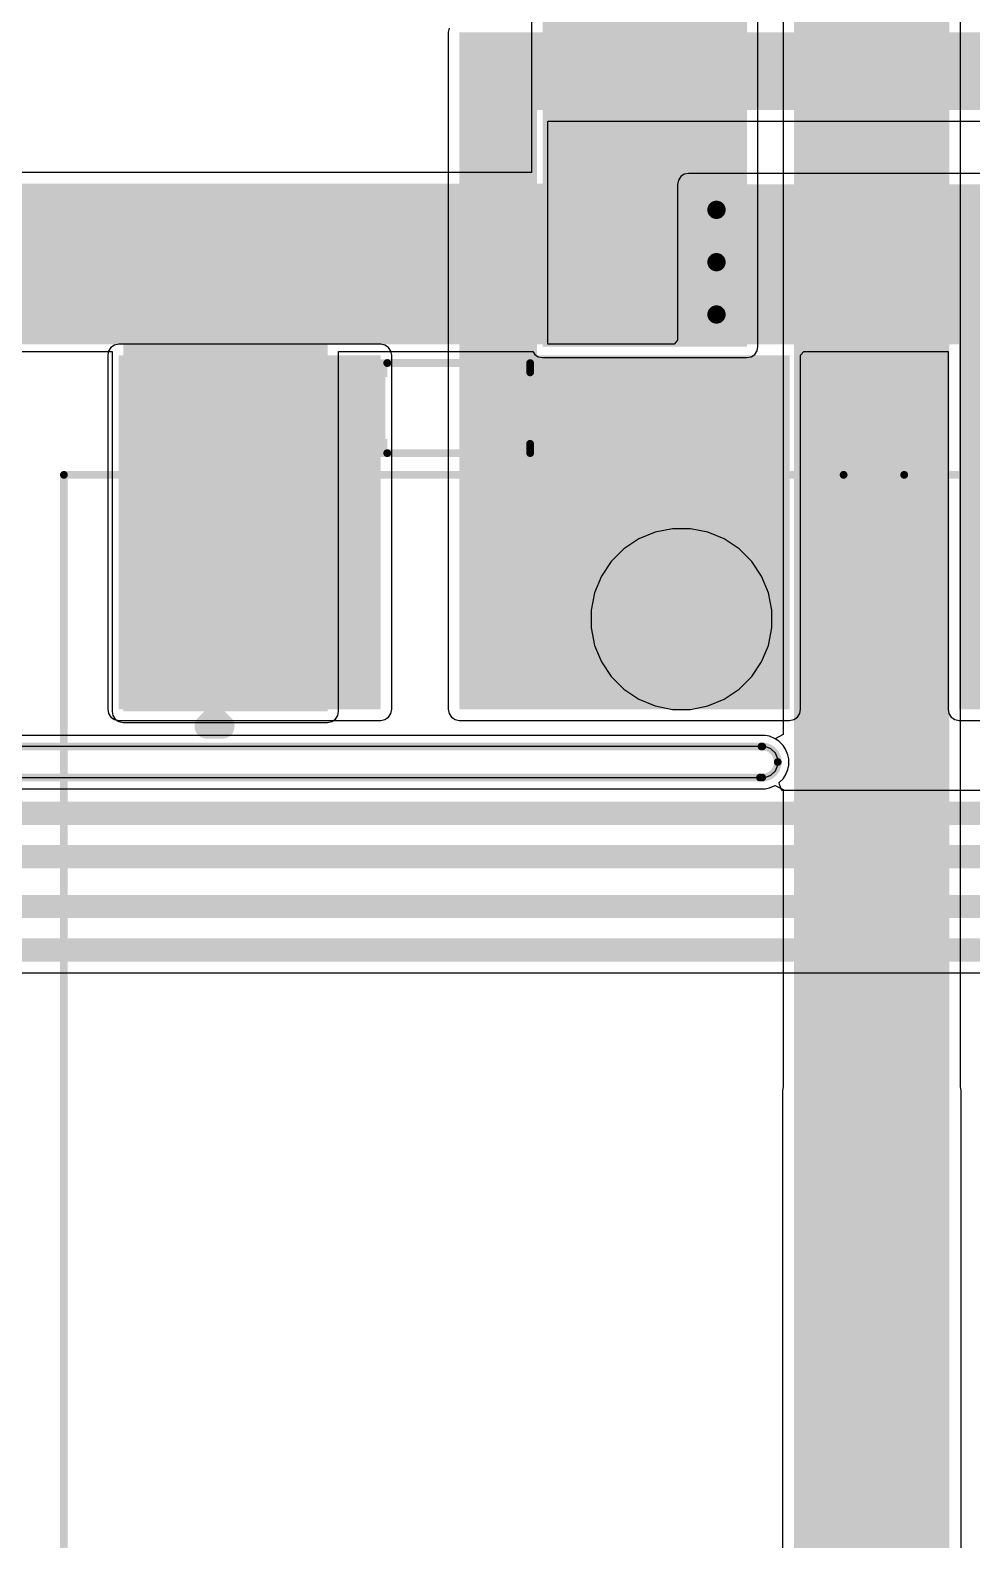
# Model space of a CAD drawing. Header units: millimetres. Extents: x -5 to 123, y 0 to 98.
# Drawn here: x 42.27 to 57.67, y 23.22 to 47.91 of the extents above; entities that cross this region are included whole.
import ezdxf

# ---------------------------------------------------------------- set-up
doc = ezdxf.new("R2010")
doc.units = ezdxf.units.MM
for name, color, linetype in [('BottomLayer', 5, 'Continuous'), ('BottomSolder', 6, 'Continuous'), ('Mechanical2', 216, 'Continuous'), ('MultiLayer', 9, 'Continuous'), ('PadHoleLayer', 156, 'Continuous'), ('TopLayer', 1, 'Continuous'), ('TopOverlay', 2, 'Continuous'), ('TopPaste', 8, 'Continuous'), ('TopSolder', 216, 'Continuous'), ('ViaHoleLayer', 16, 'Continuous')]:
    doc.layers.add(name, color=color, linetype=linetype)

# ---------------------------------------------------------------- blocks, each defined once
blk = doc.blocks.new('SOD_123_15')
at = {"layer": 'TopLayer'}
for points in [[(-1.1, 0.45), (-1.1, -0.45), (-2.05, -0.45), (-2.05, 0.45)], [(2.05, 0.45), (2.05, -0.45), (1.1, -0.45), (1.1, 0.45)]]:
    blk.add_hatch(color=1, dxfattribs=at).paths.add_polyline_path(points)
at = {"layer": 'TopOverlay'}
for points in [[(0.965, 0.508), (2.819, 0.508), (2.819, 0.8), (0.965, 0.8)], [(2.12, -0.787), (2.819, -0.787), (2.819, 0.787), (2.12, 0.787)], [(0.965, -0.8), (2.819, -0.8), (2.819, -0.508), (0.965, -0.508)]]:
    blk.add_hatch(color=2, dxfattribs=at).paths.add_polyline_path(points)
at = {"layer": 'TopPaste'}
for points in [[(-1.1, 0.45), (-1.1, -0.45), (-2.05, -0.45), (-2.05, 0.45)], [(2.05, 0.45), (2.05, -0.45), (1.1, -0.45), (1.1, 0.45)]]:
    blk.add_hatch(color=8, dxfattribs=at).paths.add_polyline_path(points)
at = {"layer": 'TopSolder'}
for points in [[(-0.998, 0.552), (-0.998, -0.552), (-2.152, -0.552), (-2.152, 0.552)], [(2.152, 0.552), (2.152, -0.552), (0.998, -0.552), (0.998, 0.552)]]:
    blk.add_hatch(color=216, dxfattribs=at).paths.add_polyline_path(points)
at = {"layer": 'TopOverlay', "const_width": 0.127}
for points in [[(-1.372, 0.737), (-1.372, 0.584)], [(0.965, 0.737), (-1.372, 0.737)], [(-1.372, -0.584), (-1.372, -0.737)], [(0.965, -0.737), (-1.372, -0.737)]]:
    blk.add_lwpolyline(points, dxfattribs=at)
at = {"layer": 'TopOverlay', "const_width": 0.0635}
for points in [[(-1.403, 0.737, 1), (-1.34, 0.737, 1)], [(-1.403, 0.737, 1), (-1.34, 0.737, 1)], [(0.933, 0.737, 1), (0.997, 0.737, 1)], [(-1.403, 0.584, 1), (-1.34, 0.584, 1)], [(-1.403, -0.584, 1), (-1.34, -0.584, 1)], [(-1.403, -0.737, 1), (-1.34, -0.737, 1)], [(-1.403, -0.737, 1), (-1.34, -0.737, 1)], [(0.933, -0.737, 1), (0.997, -0.737, 1)]]:
    blk.add_lwpolyline(points, format="xyb", close=True, dxfattribs=at)
blk = doc.blocks.new('L01_6332_23')
at = {"layer": 'TopOverlay', "const_width": 0.127}
blk.add_lwpolyline([(-24.85, 24.85), (-24.85, -24.85)], dxfattribs=at)
blk = doc.blocks.new('G2RL_1A_E2_CV_HA_DC12_90')
at = {"layer": 'TopOverlay', "const_width": 0.127}
for points in [[(-14.859, -6.35), (-14.859, 6.401)], [(14.199, -6.35), (-14.859, -6.35)]]:
    blk.add_lwpolyline(points, dxfattribs=at)
at = {"layer": 'TopOverlay', "const_width": 0.0635}
blk.add_lwpolyline([(-14.891, -6.35, 1), (-14.827, -6.35, 1)], format="xyb", close=True, dxfattribs=at)
blk.add_lwpolyline([(-14.891, -6.35, 1), (-14.827, -6.35, 1)], format="xyb", close=True, dxfattribs=at)
blk = doc.blocks.new('G2RL_1A_E2_CV_HA_DC12_91')
at = {"layer": 'BottomLayer'}
h = blk.add_hatch(color=5, dxfattribs=at)
edge = h.paths.add_edge_path()
edge.add_arc((-12.5, 3.75), 1.3, 0, 360)
h = blk.add_hatch(color=5, dxfattribs=at)
edge = h.paths.add_edge_path()
edge.add_arc((-12.5, -3.75), 1.3, 0, 360)
at = {"layer": 'BottomSolder'}
h = blk.add_hatch(color=6, dxfattribs=at)
edge = h.paths.add_edge_path()
edge.add_arc((-12.5, 3.75), 1.402, 0, 360)
h = blk.add_hatch(color=6, dxfattribs=at)
edge = h.paths.add_edge_path()
edge.add_arc((-12.5, -3.75), 1.402, 0, 360)
at = {"layer": 'MultiLayer'}
h = blk.add_hatch(color=9, dxfattribs=at)
edge = h.paths.add_edge_path()
edge.add_arc((-12.5, 3.75), 1.3, 0, 360)
h = blk.add_hatch(color=9, dxfattribs=at)
edge = h.paths.add_edge_path()
edge.add_arc((-12.5, -3.75), 1.3, 0, 360)
at = {"layer": 'PadHoleLayer'}
h = blk.add_hatch(color=156, dxfattribs=at)
edge = h.paths.add_edge_path()
edge.add_arc((-12.5, 3.75), 0.65, 0, 360)
h = blk.add_hatch(color=156, dxfattribs=at)
edge = h.paths.add_edge_path()
edge.add_arc((-12.5, -3.75), 0.65, 0, 360)
at = {"layer": 'TopLayer'}
h = blk.add_hatch(color=1, dxfattribs=at)
edge = h.paths.add_edge_path()
edge.add_arc((-12.5, 3.75), 1.3, 0, 360)
h = blk.add_hatch(color=1, dxfattribs=at)
edge = h.paths.add_edge_path()
edge.add_arc((-12.5, -3.75), 1.3, 0, 360)
at = {"layer": 'TopSolder'}
h = blk.add_hatch(color=216, dxfattribs=at)
edge = h.paths.add_edge_path()
edge.add_arc((-12.5, 3.75), 1.402, 0, 360)
h = blk.add_hatch(color=216, dxfattribs=at)
edge = h.paths.add_edge_path()
edge.add_arc((-12.5, -3.75), 1.402, 0, 360)
at = {"layer": 'TopOverlay'}
for points, const_width in [([(-14.891, 6.401, 1), (-14.827, 6.401, 1)], 0.0635), ([(-14.891, 6.401, 1), (-14.827, 6.401, 1)], 0.0635), ([(-10.971, -3.886, 1), (-10.771, -3.886, 1)], 0.2), ([(-10.971, -3.886, 1), (-10.771, -3.886, 1)], 0.2), ([(-10.844, -3.759, 1), (-10.644, -3.759, 1)], 0.2), ([(-10.844, -3.759, 1), (-10.644, -3.759, 1)], 0.2), ([(-10.844, -4.013, 1), (-10.644, -4.013, 1)], 0.2), ([(-10.844, -4.013, 1), (-10.644, -4.013, 1)], 0.2), ([(-14.891, -6.35, 1), (-14.827, -6.35, 1)], 0.0635), ([(-14.891, -6.35, 1), (-14.827, -6.35, 1)], 0.0635)]:
    blk.add_lwpolyline(points, format="xyb", close=True, dxfattribs=dict(at, const_width=const_width))
for points, const_width in [([(14.199, 6.401), (-14.859, 6.401)], 0.127), ([(-14.859, -6.35), (-14.859, 6.401)], 0.127), ([(-10.871, -3.886), (-10.744, -3.759)], 0.4), ([(-10.744, -4.013), (-10.871, -3.886)], 0.4), ([(-10.744, -4.013), (-10.744, -3.759)], 0.4), ([(14.199, -6.35), (-14.859, -6.35)], 0.127)]:
    blk.add_lwpolyline(points, dxfattribs=dict(at, const_width=const_width))

msp = doc.modelspace()

# ---------------------------------------------------------------- hatches: boundary and pattern name
at = {"layer": 'BottomLayer'}
for points in [[(50.648, 65.43), (50.648, 42.739), (53.989, 42.739), (53.989, 65.43)], [(54.762, 51.759), (54.762, 9.373), (57.302, 9.373), (57.302, 51.759)], [(53.95, 45.402), (30.099, 45.402), (30.099, 42.841), (53.95, 42.841)], [(43.79, 45.402), (43.79, 36.77), (47.131, 36.77), (47.131, 45.402)]]:
    msp.add_hatch(color=5, dxfattribs=at).paths.add_polyline_path(points)
h = msp.add_hatch(color=5, dxfattribs=at)
edge = h.paths.add_edge_path()
edge.add_arc((53.492, 44.975), 0.3, 0, 360)
h = msp.add_hatch(color=5, dxfattribs=at)
edge = h.paths.add_edge_path()
edge.add_arc((53.492, 44.119), 0.3, 0, 360)
h = msp.add_hatch(color=5, dxfattribs=at)
edge = h.paths.add_edge_path()
edge.add_arc((53.492, 43.263), 0.3, 0, 360)
at = {"layer": 'BottomSolder'}
h = msp.add_hatch(color=6, dxfattribs=at)
edge = h.paths.add_edge_path()
edge.add_arc((53.492, 44.975), 0.402, 0, 360)
h = msp.add_hatch(color=6, dxfattribs=at)
edge = h.paths.add_edge_path()
edge.add_arc((53.492, 44.119), 0.402, 0, 360)
h = msp.add_hatch(color=6, dxfattribs=at)
edge = h.paths.add_edge_path()
edge.add_arc((53.492, 43.263), 0.402, 0, 360)
at = {"layer": 'TopLayer'}
for points in [[(50.555, 36.805), (50.555, 47.879), (49.285, 47.879), (49.285, 36.805)], [(49.352, 46.606), (72.161, 46.606), (72.161, 47.876), (49.352, 47.876)], [(58.928, 45.39), (53.035, 45.39), (53.035, 42.841), (58.928, 42.841)], [(57.46, 36.805), (61.9, 36.805), (61.9, 45.39), (57.46, 45.39)], [(43.718, 36.805), (48.001, 36.805), (48.001, 42.596), (43.718, 42.596)], [(49.301, 36.805), (54.686, 36.805), (54.686, 42.596), (49.301, 42.596)]]:
    msp.add_hatch(color=1, dxfattribs=at).paths.add_polyline_path(points)
h = msp.add_hatch(color=1, dxfattribs=at)
edge = h.paths.add_edge_path()
edge.add_arc((53.492, 44.975), 0.3, 0, 360)
h = msp.add_hatch(color=1, dxfattribs=at)
edge = h.paths.add_edge_path()
edge.add_arc((53.492, 44.119), 0.3, 0, 360)
h = msp.add_hatch(color=1, dxfattribs=at)
edge = h.paths.add_edge_path()
edge.add_arc((53.492, 43.263), 0.3, 0, 360)
at = {"layer": 'TopSolder'}
h = msp.add_hatch(color=216, dxfattribs=at)
edge = h.paths.add_edge_path()
edge.add_arc((53.492, 44.975), 0.402, 0, 360)
h = msp.add_hatch(color=216, dxfattribs=at)
edge = h.paths.add_edge_path()
edge.add_arc((53.492, 44.119), 0.402, 0, 360)
h = msp.add_hatch(color=216, dxfattribs=at)
edge = h.paths.add_edge_path()
edge.add_arc((53.492, 43.263), 0.402, 0, 360)
at = {"layer": 'ViaHoleLayer'}
h = msp.add_hatch(color=16, dxfattribs=at)
edge = h.paths.add_edge_path()
edge.add_arc((53.492, 44.975), 0.15, 0, 360)
h = msp.add_hatch(color=16, dxfattribs=at)
edge = h.paths.add_edge_path()
edge.add_arc((53.492, 44.119), 0.15, 0, 360)
h = msp.add_hatch(color=16, dxfattribs=at)
edge = h.paths.add_edge_path()
edge.add_arc((53.492, 43.263), 0.15, 0, 360)

# ---------------------------------------------------------------- linework, layer by layer
at = {"layer": 'BottomLayer'}
for p, q in [((50.466, 65.43), (50.466, 45.584)), ((54.17, 42.739), (54.17, 65.43)), ((54.581, 51.759), (54.581, 36.391)), ((57.484, 30.634), (57.484, 51.759)), ((43.79, 45.584), (33.394, 45.584)), ((47.131, 45.584), (43.79, 45.584)), ((43.79, 45.584), (43.79, 45.584)), ((50.466, 45.584), (47.131, 45.584)), ((47.131, 45.584), (47.131, 45.584)), ((54.156, 42.67), (54.17, 42.739)), ((33.575, 42.66), (43.608, 42.66)), ((43.608, 42.66), (43.608, 36.77)), ((47.312, 36.77), (47.312, 42.66)), ((47.312, 42.66), (50.487, 42.66)), ((50.487, 42.66), (50.519, 42.611)), ((50.519, 42.611), (50.578, 42.572)), ((50.578, 42.572), (50.648, 42.558)), ((50.648, 42.558), (53.989, 42.558)), ((53.989, 42.558), (54.058, 42.572)), ((54.058, 42.572), (54.117, 42.611)), ((54.117, 42.611), (54.156, 42.67)), ((52.774, 39.759), (52.489, 39.702)), ((53.065, 39.759), (52.774, 39.759)), ((53.351, 39.702), (53.065, 39.759)), ((52.22, 39.591), (51.978, 39.429)), ((52.489, 39.702), (52.22, 39.591)), ((53.62, 39.591), (53.351, 39.702)), ((53.862, 39.429), (53.62, 39.591)), ((51.978, 39.429), (51.772, 39.223)), ((54.068, 39.223), (53.862, 39.429)), ((51.772, 39.223), (51.61, 38.981)), ((54.229, 38.981), (54.068, 39.223)), ((51.61, 38.981), (51.499, 38.712)), ((54.341, 38.712), (54.229, 38.981)), ((51.499, 38.712), (51.442, 38.427)), ((54.398, 38.427), (54.341, 38.712)), ((51.442, 38.427), (51.442, 38.135)), ((54.398, 38.135), (54.398, 38.427)), ((51.442, 38.135), (51.499, 37.85)), ((54.341, 37.85), (54.398, 38.135)), ((51.499, 37.85), (51.61, 37.581)), ((54.229, 37.581), (54.341, 37.85)), ((51.61, 37.581), (51.772, 37.339)), ((54.068, 37.339), (54.229, 37.581)), ((51.772, 37.339), (51.978, 37.133)), ((53.862, 37.133), (54.068, 37.339)), ((51.978, 37.133), (52.22, 36.971)), ((53.62, 36.971), (53.862, 37.133)), ((52.22, 36.971), (52.489, 36.86)), ((52.489, 36.86), (52.774, 36.803)), ((52.774, 36.803), (53.065, 36.803)), ((53.065, 36.803), (53.351, 36.86)), ((53.351, 36.86), (53.62, 36.971)), ((43.608, 36.77), (43.622, 36.701)), ((43.622, 36.701), (43.661, 36.642)), ((43.661, 36.642), (43.72, 36.603)), ((43.72, 36.603), (43.79, 36.589)), ((43.79, 36.589), (47.131, 36.589)), ((47.131, 36.589), (47.2, 36.603)), ((47.2, 36.603), (47.259, 36.642)), ((47.259, 36.642), (47.298, 36.701)), ((47.298, 36.701), (47.312, 36.77)), ((54.29, 36.377), (30.465, 36.377)), ((54.359, 36.363), (54.29, 36.377)), ((54.453, 36.324), (54.359, 36.363)), ((54.454, 36.323), (54.453, 36.324)), ((54.453, 36.324), (54.453, 36.324)), ((54.581, 36.391), (54.454, 36.323)), ((30.465, 35.506), (54.29, 35.506)), ((54.29, 35.506), (54.359, 35.52)), ((54.359, 35.52), (54.453, 35.559)), ((54.453, 35.559), (54.454, 35.56)), ((54.454, 35.56), (54.581, 35.492)), ((54.581, 35.492), (54.581, 30.634)), ((54.581, 30.634), (54.572, 30.566)), ((57.493, 30.566), (57.484, 30.634)), ((54.572, 30.566), (54.572, 8.204)), ((57.493, 8.809), (57.493, 30.566))]:
    msp.add_line(p, q, dxfattribs=at)
at = {"layer": 'BottomLayer', "const_width": 2.54}
for points in [[(45.404, 38.281), (45.42, 38.281)], [(56.032, 8.204), (56.032, 30.566)]]:
    msp.add_lwpolyline(points, dxfattribs=at)
at = {"layer": 'BottomLayer', "const_width": 1.27}
for points in [[(44.769, 38.281, 1), (46.039, 38.281, 1)], [(44.785, 38.281, 1), (46.055, 38.281, 1)], [(55.397, 30.566, 1), (56.667, 30.566, 1)]]:
    msp.add_lwpolyline(points, format="xyb", close=True, dxfattribs=at)
at = {"layer": 'Mechanical2', "const_width": 0.127}
for points in [[(30.516, 36.196), (54.229, 36.196)], [(30.541, 35.688), (54.204, 35.688)]]:
    msp.add_lwpolyline(points, dxfattribs=at)
at = {"layer": 'Mechanical2', "const_width": 0.0635}
for points in [[(54.197, 36.196, 1), (54.261, 36.196, 1)], [(54.208, 36.196, 1), (54.271, 36.196, 1)], [(54.462, 35.942, 1), (54.525, 35.942, 1)], [(54.462, 35.942, 1), (54.525, 35.942, 1)], [(54.172, 35.688, 1), (54.235, 35.688, 1)], [(54.208, 35.688, 1), (54.271, 35.688, 1)]]:
    msp.add_lwpolyline(points, format="xyb", close=True, dxfattribs=at)
at = {"layer": 'Mechanical2', "const_width": 0.127}
for points in [[(54.24, 36.196, -0.414214), (54.494, 35.942)], [(54.494, 35.942, -0.414214), (54.24, 35.688)]]:
    msp.add_lwpolyline(points, format="xyb", dxfattribs=at)
at = {"layer": 'MultiLayer'}
for p, q in [((54.24, 36.196), (30.515, 36.196)), ((54.29, 36.196), (54.24, 36.196)), ((54.24, 36.196), (54.24, 36.196)), ((54.383, 36.157), (54.29, 36.196)), ((54.455, 36.085), (54.383, 36.157)), ((54.494, 35.992), (54.455, 36.085)), ((54.455, 35.798), (54.494, 35.891)), ((54.494, 35.942), (54.494, 35.992)), ((54.494, 35.891), (54.494, 35.942)), ((30.515, 35.688), (54.24, 35.688)), ((54.24, 35.688), (54.29, 35.688)), ((54.29, 35.688), (54.383, 35.726)), ((54.383, 35.726), (54.455, 35.798))]:
    msp.add_line(p, q, dxfattribs=at)
at = {"layer": 'TopLayer'}
for p, q in [((49.118, 47.948), (49.104, 47.879)), ((49.104, 47.879), (49.104, 36.805)), ((50.736, 42.777), (50.736, 46.424)), ((50.736, 46.424), (70.761, 46.424)), ((52.868, 45.459), (52.854, 45.39)), ((52.907, 45.518), (52.868, 45.459)), ((52.966, 45.557), (52.907, 45.518)), ((53.035, 45.571), (52.966, 45.557)), ((61.9, 45.571), (53.035, 45.571)), ((52.854, 45.39), (52.854, 42.841)), ((43.59, 42.724), (43.551, 42.665)), ((43.649, 42.763), (43.59, 42.724)), ((43.718, 42.777), (43.649, 42.763)), ((48.001, 42.777), (43.718, 42.777)), ((48.071, 42.763), (48.001, 42.777)), ((48.13, 42.724), (48.071, 42.763)), ((48.169, 42.665), (48.13, 42.724)), ((52.801, 42.777), (50.736, 42.777)), ((52.854, 42.841), (52.801, 42.777)), ((43.551, 42.665), (43.537, 42.596)), ((43.537, 42.596), (43.537, 36.805)), ((48.183, 42.596), (48.169, 42.665)), ((48.183, 36.805), (48.183, 42.596)), ((54.867, 42.596), (54.92, 42.66)), ((54.867, 36.805), (54.867, 42.596)), ((54.92, 42.66), (57.278, 42.66)), ((57.278, 42.66), (57.278, 36.805)), ((43.537, 36.805), (43.551, 36.735)), ((48.169, 36.735), (48.183, 36.805)), ((49.104, 36.805), (49.118, 36.735)), ((54.854, 36.735), (54.867, 36.805)), ((57.278, 36.805), (57.292, 36.735)), ((43.551, 36.735), (43.59, 36.676)), ((43.59, 36.676), (43.649, 36.637)), ((43.649, 36.637), (43.718, 36.623)), ((43.718, 36.623), (48.001, 36.623)), ((48.001, 36.623), (48.071, 36.637)), ((48.071, 36.637), (48.13, 36.676)), ((48.13, 36.676), (48.169, 36.735)), ((49.118, 36.735), (49.157, 36.676)), ((49.157, 36.676), (49.216, 36.637)), ((49.216, 36.637), (49.285, 36.623)), ((49.285, 36.623), (49.301, 36.623)), ((49.301, 36.623), (49.301, 36.623)), ((49.301, 36.623), (54.686, 36.623)), ((54.686, 36.623), (54.756, 36.637)), ((54.756, 36.637), (54.814, 36.676)), ((54.814, 36.676), (54.854, 36.735)), ((57.292, 36.735), (57.332, 36.676)), ((57.332, 36.676), (57.39, 36.637)), ((57.39, 36.637), (57.46, 36.623)), ((57.46, 36.623), (61.9, 36.623)), ((54.29, 36.377), (30.465, 36.377)), ((54.359, 36.363), (54.29, 36.377)), ((54.453, 36.324), (54.359, 36.363)), ((54.512, 36.285), (54.453, 36.324)), ((54.453, 36.324), (54.453, 36.324)), ((54.583, 36.214), (54.512, 36.285)), ((54.622, 36.155), (54.583, 36.214)), ((54.661, 36.061), (54.622, 36.155)), ((54.675, 35.992), (54.661, 36.061)), ((54.622, 35.728), (54.661, 35.822)), ((54.661, 35.822), (54.675, 35.891)), ((54.675, 35.891), (54.675, 35.992)), ((54.519, 35.605), (54.583, 35.669)), ((54.521, 35.574), (54.519, 35.605)), ((54.561, 35.478), (54.521, 35.574)), ((54.583, 35.669), (54.622, 35.728)), ((54.622, 35.728), (54.622, 35.728)), ((67.713, 35.478), (54.561, 35.478)), ((31.55, 32.492), (70.231, 32.492))]:
    msp.add_line(p, q, dxfattribs=at)
at = {"layer": 'TopLayer', "const_width": 0.381}
for points in [[(29.489, 35.103), (67.869, 35.103)], [(27.661, 34.392), (68.707, 34.392)], [(29.566, 33.579), (69.367, 33.579)], [(31.394, 32.868), (70.231, 32.868)]]:
    msp.add_lwpolyline(points, dxfattribs=at)

# ---------------------------------------------------------------- block references
for name, p, rotation in [('L01_6332_23', (45.288, 67.691), 90), ('SOD_123_15', (49.073, 41.732), 180), ('G2RL_1A_E2_CV_HA_DC12_91', (49.17, 25.781), 270), ('G2RL_1A_E2_CV_HA_DC12_90', (62.911, 25.781), 270)]:
    msp.add_blockref(name, p, dxfattribs=dict(rotation=rotation))

doc.saveas('drawing.dxf')
